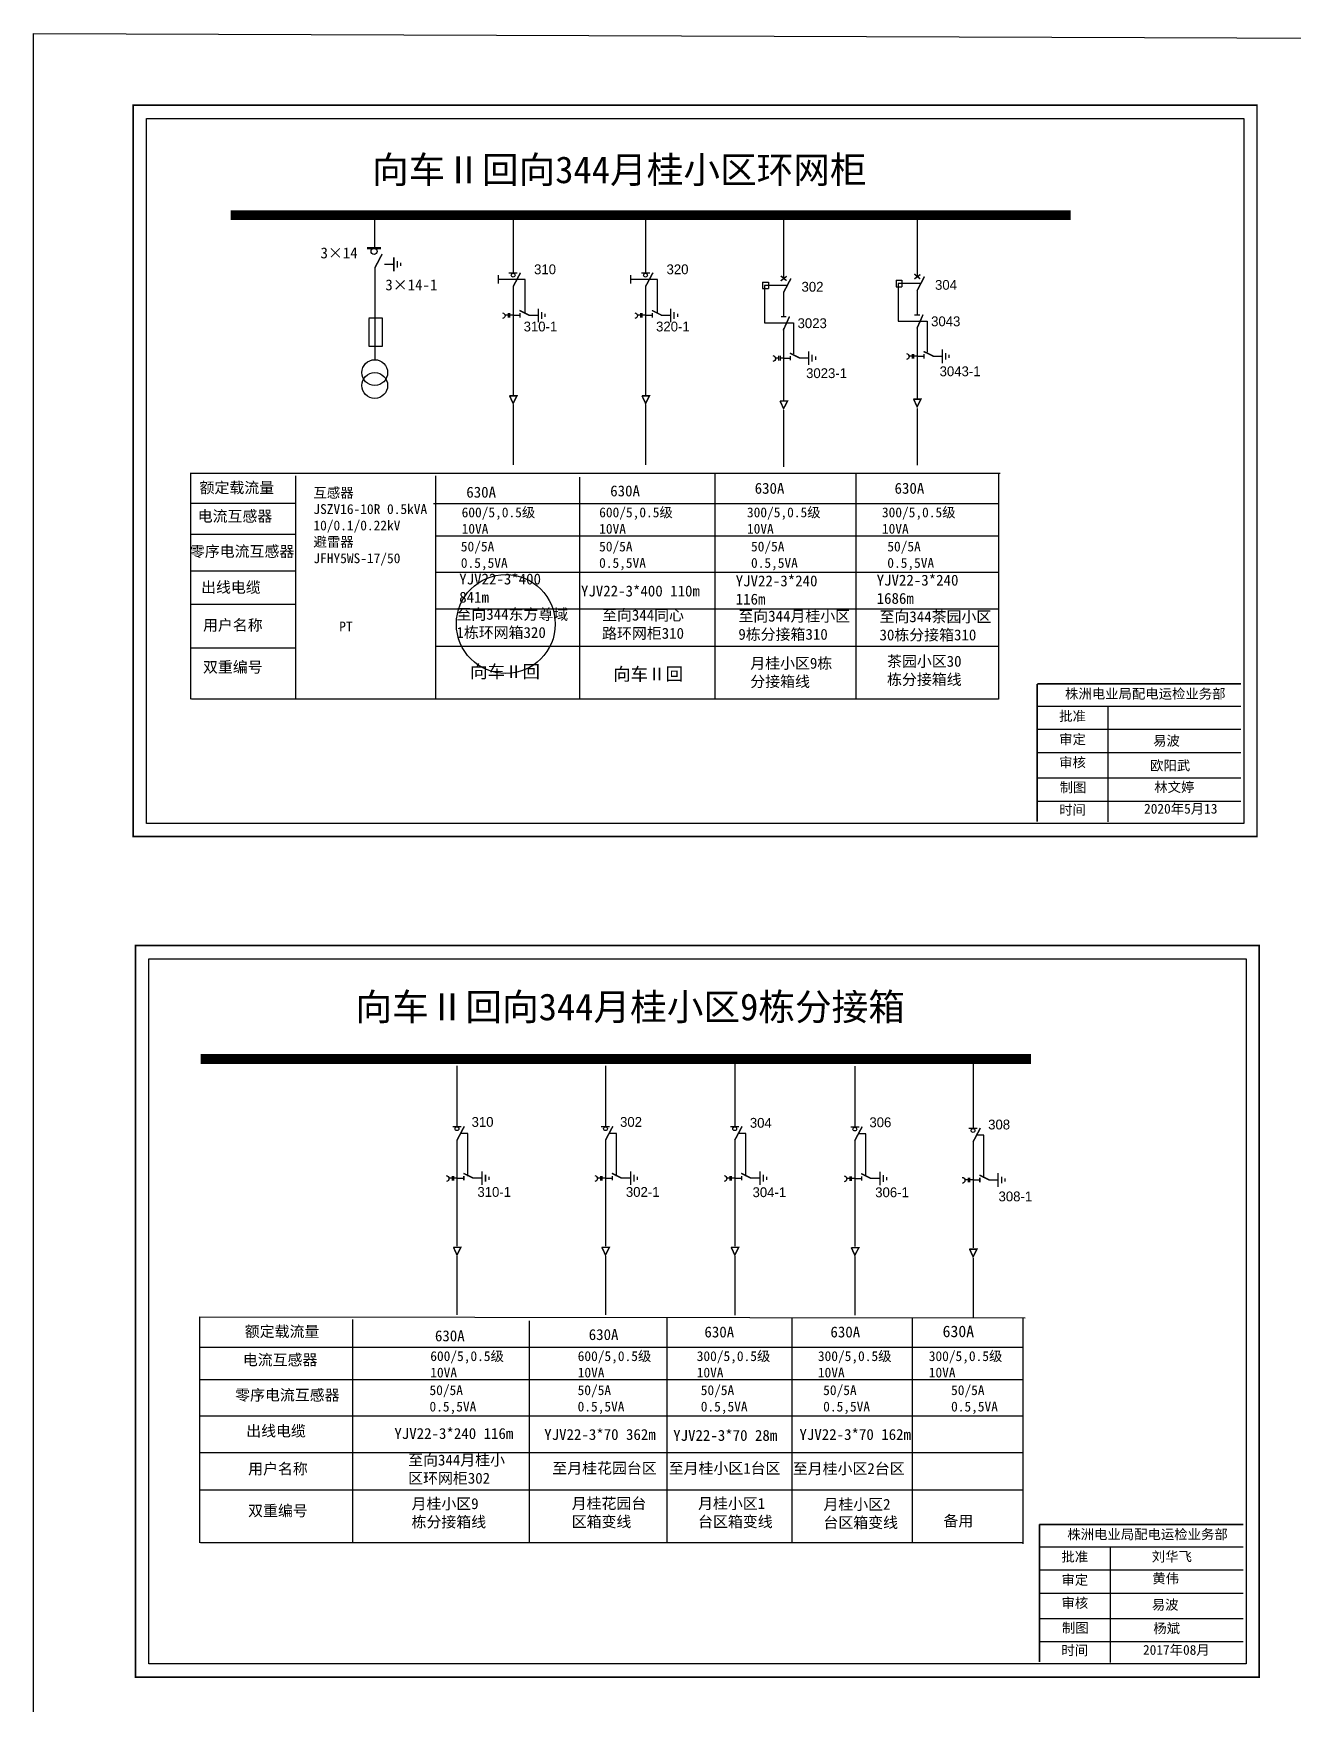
# Model space of a CAD drawing. Extents: x -194 to 379, y -192 to 105.
# Drawn here: x -194.2 to -53.5, y -81.6 to 105.1 of the extents above; entities that cross this region are included whole.
import ezdxf

# ---------------------------------------------------------------- set-up
doc = ezdxf.new("R2010")
doc.units = 0
doc.header["$LTSCALE"] = 0.774411
doc.linetypes.add('ACAD_ISO02W100', pattern=[15, 12, -3])
doc.linetypes.add('CENTER', pattern=[50.8, 31.75, -6.35, 6.35, -6.35])
doc.layers.get('0').update_dxf_attribs({"linetype": 'CONTINUOUS'})
doc.layers.add('2', color=7, linetype='CONTINUOUS')
doc.styles.add('hztxt_txtstyle_0.00_0_0', font='simkai.ttf')
doc.styles.add('hztxt_txtstyle_1.80_0_0', font='', dxfattribs={"height": 1.8, "bigfont": 'hztxt.shx'})
doc.styles.add('hztxt_txtstyle_2.70_0_0', font='simkai.ttf', dxfattribs={"height": 2.7})
doc.styles.add('KaiTi_txtstyle_1.22_0_0', font='simkai.ttf', dxfattribs={"height": 1.220356})
doc.styles.add('SimSun_txtstyle_1.09_0_0', font='', dxfattribs={"height": 1.0944})
doc.styles.get("Standard").update_dxf_attribs({"font": '', "height": 2.5})
doc.styles.add('字体', font='', dxfattribs={"height": 2.5})
doc.styles.get('hztxt_txtstyle_1.80_0_0').set_extended_font_data('hztxt')
doc.styles.get('SimSun_txtstyle_1.09_0_0').set_extended_font_data('SimSun')
doc.styles.get('Standard').set_extended_font_data('SimSun')
doc.styles.get('字体').set_extended_font_data('SimSun')

# ---------------------------------------------------------------- blocks, each defined once
blk = doc.blocks.new('JD')
for points in [[(-2, 0.2), (-2, -0.2), (2, 0.2), (2, -0.2)], [(1, -1.2), (1, -0.8), (-1, -1.2), (-1, -0.8)], [(-0.5, -1.8), (-0.5, -2.2), (0.5, -1.8), (0.5, -2.2)]]:
    blk.add_trace(points)

msp = doc.modelspace()

# ---------------------------------------------------------------- linework, layer by layer
for p, q in [((-194.22, 105.09), (377.11, 102.92)), ((-194.22, -191.91), (-194.22, 105.09)), ((-156.13, 84.78), (-156.13, 81.16)), ((-140.66, 85.07), (-140.66, 78.34)), ((-125.88, 85.07), (-125.88, 78.34)), ((-110.46, 84.76), (-110.46, 77.7)), ((-95.55, 84.97), (-95.55, 77.91)), ((-156.11, 78.92), (-156.11, 68.66)), ((-155.03, 79.33), (-154, 79.33)), ((-140.66, 76.84), (-140.66, 64.63)), ((-125.88, 76.84), (-125.88, 64.63)), ((-112.81, 77.32), (-112.15, 77.32)), ((-112.81, 77.32), (-112.81, 76.59)), ((-112.81, 76.59), (-112.15, 76.59)), ((-112.15, 77.32), (-112.15, 76.59)), ((-97.89, 77.53), (-97.24, 77.53)), ((-97.89, 77.53), (-97.89, 76.8)), ((-97.89, 76.8), (-97.24, 76.8)), ((-97.24, 77.53), (-97.24, 76.8)), ((-110.46, 76.2), (-110.46, 73.48)), ((-95.55, 76.41), (-95.55, 73.69)), ((-140.66, 73.6), (-139.9, 73.6)), ((-138.91, 73.62), (-137.88, 73.62)), ((-125.88, 73.6), (-125.12, 73.6)), ((-124.12, 73.62), (-123.09, 73.62)), ((-110.46, 72.12), (-110.46, 64.08)), ((-95.55, 72.33), (-95.55, 64.29)), ((-110.46, 68.82), (-109.7, 68.82)), ((-108.71, 68.84), (-107.68, 68.84)), ((-95.55, 69.03), (-94.79, 69.03)), ((-93.8, 69.05), (-92.76, 69.05)), ((-164.87, 52.57), (-176.64, 52.57)), ((-164.91, 49.11), (-176.69, 49.11)), ((-164.91, 45.02), (-176.69, 45.02)), ((-164.96, 41.29), (-176.73, 41.29)), ((-164.91, 36.44), (-176.69, 36.44)), ((-146.93, -10.21), (-146.93, -17)), ((-130.35, -10.21), (-130.35, -17)), ((-115.92, -9.5), (-115.92, -17)), ((-102.51, -10.25), (-102.51, -17.03)), ((-89.31, -9.7), (-89.31, -17.19)), ((-146.93, -18.5), (-146.93, -30.37)), ((-130.35, -18.5), (-130.35, -30.37)), ((-115.92, -18.5), (-115.92, -30.37)), ((-102.51, -18.53), (-102.51, -30.4)), ((-89.31, -18.69), (-89.31, -30.56)), ((-146.93, -22.77), (-146.17, -22.77)), ((-145.18, -22.75), (-144.14, -22.75)), ((-130.35, -22.77), (-129.59, -22.77)), ((-128.6, -22.75), (-127.56, -22.75)), ((-115.92, -22.77), (-115.15, -22.77)), ((-114.16, -22.75), (-113.13, -22.75)), ((-102.51, -22.81), (-101.75, -22.81)), ((-100.76, -22.79), (-99.72, -22.79)), ((-89.31, -22.97), (-88.55, -22.97)), ((-87.56, -22.95), (-86.52, -22.95))]:
    msp.add_line(p, q)
at = {"linetype": 'ACAD_ISO02W100'}
for p, q in [((-110.13, 76.94), (-112.6, 76.94)), ((-112.6, 76.94), (-112.6, 72.75)), ((-95.22, 77.15), (-97.68, 77.15)), ((-97.68, 77.15), (-97.68, 72.95)), ((-97.68, 72.95), (-94.43, 72.95)), ((-94.43, 72.95), (-94.43, 69.5)), ((-112.6, 72.75), (-109.35, 72.75)), ((-109.35, 72.75), (-109.35, 69.29))]:
    msp.add_line(p, q, dxfattribs=at)
at = {"linetype": 'CENTER'}
for p, q in [((-140.66, 63.65), (-140.66, 56.9)), ((-125.87, 63.65), (-125.87, 56.9)), ((-110.46, 63), (-110.46, 56.66)), ((-95.55, 63.21), (-95.55, 56.87)), ((-146.93, -31.49), (-146.93, -38.02)), ((-130.35, -31.49), (-130.35, -38.02)), ((-115.91, -31.49), (-115.91, -38.09)), ((-102.5, -31.53), (-102.5, -38.06)), ((-89.3, -31.69), (-89.3, -38.29))]:
    msp.add_line(p, q, dxfattribs=at)
at = {"linetype": 'Continuous'}
for p, q in [((-176.71, 55.96), (-86.27, 55.96)), ((-176.66, 30.72), (-176.66, 55.96)), ((-164.97, 55.69), (-164.97, 30.73)), ((-149.34, 55.69), (-149.34, 30.73)), ((-133.24, 55.52), (-133.24, 30.74)), ((-118.12, 55.91), (-118.12, 30.73)), ((-102.39, 55.91), (-102.39, 30.73)), ((-86.45, 55.89), (-86.45, 30.71)), ((-149.54, 52.59), (-86.45, 52.59)), ((-149.34, 48.96), (-86.45, 48.96)), ((-149.34, 44.91), (-86.45, 44.91)), ((-149.34, 40.81), (-86.45, 40.81)), ((-149.34, 36.64), (-86.45, 36.64)), ((-86.45, 30.72), (-176.58, 30.72)), ((-175.67, -38.27), (-83.47, -38.37)), ((-175.63, -63.51), (-175.63, -38.27)), ((-158.58, -38.55), (-158.58, -63.51)), ((-138.86, -38.71), (-138.86, -63.49)), ((-123.51, -38.32), (-123.51, -63.5)), ((-109.55, -38.32), (-109.55, -63.5)), ((-96.12, -38.34), (-96.12, -63.52)), ((-83.73, -38.42), (-83.73, -63.61)), ((-175.63, -41.64), (-83.73, -41.64)), ((-175.63, -45.27), (-83.73, -45.27)), ((-175.63, -49.32), (-83.73, -49.32)), ((-175.63, -53.42), (-83.73, -53.42)), ((-175.63, -57.6), (-83.73, -57.6)), ((-83.73, -63.51), (-175.55, -63.51))]:
    msp.add_line(p, q, dxfattribs=at)
at = {"color": 7, "linetype": 'Continuous'}
for p, q in [((-82.14, 29.95), (-59.39, 29.95)), ((-74.24, 29.95), (-74.24, 17.02)), ((-82.14, 27.36), (-59.39, 27.36)), ((-82.14, 24.76), (-59.39, 24.76)), ((-82.14, 21.94), (-59.39, 21.94)), ((-82.14, 19.35), (-59.39, 19.35)), ((-81.89, -63.93), (-59.14, -63.93)), ((-73.99, -63.93), (-73.99, -76.86)), ((-81.89, -66.52), (-59.14, -66.52)), ((-81.89, -69.11), (-59.14, -69.11)), ((-81.89, -71.94), (-59.14, -71.94)), ((-81.89, -74.53), (-59.14, -74.53))]:
    msp.add_line(p, q, dxfattribs=at)
at = {"color": 7, "linetype": 'Continuous', "const_width": 0.182}
for points in [[(-183.08, 97.08), (-57.6, 97.08), (-57.6, 15.38), (-183.08, 15.38)], [(-182.83, 3.2), (-57.35, 3.2), (-57.35, -78.5), (-182.83, -78.5)]]:
    msp.add_lwpolyline(points, close=True, dxfattribs=at)
at = {"color": 7, "linetype": 'Continuous'}
for points in [[(-181.6, 95.6), (-59.07, 95.6), (-59.07, 16.85), (-181.6, 16.85)], [(-181.35, 1.72), (-58.82, 1.72), (-58.82, -77.03), (-181.35, -77.03)]]:
    msp.add_lwpolyline(points, close=True, dxfattribs=at)
for points, const_width in [([(-172.2, 84.78), (-78.39, 84.78)], 1.1), ([(-156.96, 81.11), (-155.42, 81.11)], 0.261), ([(-156.11, 78.88), (-155.29, 80.44)], 0.165), ([(-141.15, 78.32), (-140.18, 78.32)], 0.165), ([(-140.66, 76.8), (-139.84, 78.36)], 0.165), ([(-126.36, 78.32), (-125.39, 78.32)], 0.165), ([(-125.88, 76.8), (-125.05, 78.36)], 0.165), ([(-110.78, 77.45), (-110.11, 77.96)], 0.165), ([(-110.77, 78), (-110.13, 77.47)], 0.165), ([(-110.46, 76.16), (-109.64, 77.72)], 0.165), ([(-95.86, 77.66), (-95.19, 78.16)], 0.165), ([(-95.86, 78.21), (-95.21, 77.67)], 0.165), ([(-95.55, 76.37), (-94.73, 77.93)], 0.165), ([(-139.95, 74.15), (-138.85, 73.6)], 0.165), ([(-139.9, 73.86), (-139.9, 73.35)], 0.165), ([(-125.16, 74.15), (-124.06, 73.6)], 0.165), ([(-125.12, 73.86), (-125.12, 73.35)], 0.165), ([(-110.76, 73.44), (-110.15, 73.44)], 0.165), ([(-110.5, 71.92), (-109.8, 73.47)], 0.165), ([(-95.85, 73.64), (-95.24, 73.64)], 0.165), ([(-95.58, 72.12), (-94.89, 73.68)], 0.165), ([(-109.75, 69.37), (-108.65, 68.82)], 0.165), ([(-109.7, 69.07), (-109.7, 68.56)], 0.165), ([(-94.83, 69.57), (-93.73, 69.03)], 0.165), ([(-94.79, 69.28), (-94.79, 68.77)], 0.165), ([(-141.07, 64.61), (-140.23, 64.61), (-140.66, 63.76), (-141.06, 64.62)], 0.165), ([(-126.28, 64.61), (-125.44, 64.61), (-125.87, 63.76), (-126.27, 64.62)], 0.165), ([(-110.87, 64.03), (-110.03, 64.03), (-110.46, 63.18), (-110.86, 64.05)], 0.165), ([(-95.96, 64.24), (-95.12, 64.24), (-95.55, 63.39), (-95.95, 64.25)], 0.165), ([(-175.54, -9.46), (-82.82, -9.46)], 1.1), ([(-147.42, -17.02), (-146.44, -17.02)], 0.165), ([(-146.93, -18.54), (-146.11, -16.98)], 0.165), ([(-130.84, -17.02), (-129.87, -17.02)], 0.165), ([(-130.35, -18.54), (-129.53, -16.98)], 0.165), ([(-116.4, -17.02), (-115.43, -17.02)], 0.165), ([(-115.92, -18.54), (-115.09, -16.98)], 0.165), ([(-102.99, -17.05), (-102.02, -17.05)], 0.165), ([(-102.51, -18.57), (-101.68, -17.01)], 0.165), ([(-89.8, -17.21), (-88.82, -17.21)], 0.165), ([(-89.31, -18.73), (-88.49, -17.17)], 0.165), ([(-146.21, -22.23), (-145.11, -22.77)], 0.165), ([(-129.63, -22.23), (-128.54, -22.77)], 0.165), ([(-115.2, -22.23), (-114.1, -22.77)], 0.165), ([(-101.79, -22.26), (-100.69, -22.81)], 0.165), ([(-88.59, -22.42), (-87.49, -22.97)], 0.165), ([(-146.17, -22.52), (-146.17, -23.03)], 0.165), ([(-129.59, -22.52), (-129.59, -23.03)], 0.165), ([(-115.15, -22.52), (-115.15, -23.03)], 0.165), ([(-101.75, -22.56), (-101.75, -23.06)], 0.165), ([(-88.55, -22.72), (-88.55, -23.22)], 0.165), ([(-147.33, -30.5), (-146.5, -30.5), (-146.93, -31.35), (-147.32, -30.49)], 0.165), ([(-130.76, -30.5), (-129.92, -30.5), (-130.35, -31.35), (-130.75, -30.49)], 0.165), ([(-116.32, -30.5), (-115.48, -30.5), (-115.91, -31.35), (-116.31, -30.49)], 0.165), ([(-102.91, -30.54), (-102.07, -30.54), (-102.5, -31.39), (-102.9, -30.52)], 0.165), ([(-89.71, -30.7), (-88.88, -30.7), (-89.3, -31.55), (-89.7, -30.68)], 0.165)]:
    msp.add_lwpolyline(points, dxfattribs=dict(const_width=const_width))
for points in [[(-142.33, 78.07), (-142.33, 77.16)], [(-127.54, 78.07), (-127.54, 77.16)], [(-156.77, 73.24), (-156.77, 70.16), (-155.24, 70.16), (-155.24, 73.28), (-156.77, 73.28)], [(-141.22, 73.61), (-141.57, 73.61)], [(-141.22, 73.84), (-141.22, 73.34)], [(-141.06, 73.84), (-141.06, 73.34)], [(-140.67, 73.61), (-141.06, 73.61)], [(-126.43, 73.61), (-126.78, 73.61)], [(-126.43, 73.84), (-126.43, 73.34)], [(-126.28, 73.84), (-126.28, 73.34)], [(-125.88, 73.61), (-126.28, 73.61)], [(-96.1, 69.26), (-96.1, 68.76)], [(-95.95, 69.26), (-95.95, 68.76)], [(-111.02, 68.82), (-111.36, 68.82)], [(-111.02, 69.06), (-111.02, 68.56)], [(-110.86, 69.06), (-110.86, 68.56)], [(-110.47, 68.82), (-110.86, 68.82)], [(-96.1, 69.03), (-96.45, 69.03)], [(-95.55, 69.03), (-95.95, 69.03)], [(-147.48, -22.77), (-147.83, -22.77)], [(-147.48, -22.53), (-147.48, -23.04)], [(-147.33, -22.53), (-147.33, -23.04)], [(-146.93, -22.77), (-147.33, -22.77)], [(-130.91, -22.77), (-131.25, -22.77)], [(-130.91, -22.53), (-130.91, -23.04)], [(-130.75, -22.53), (-130.75, -23.04)], [(-130.35, -22.77), (-130.75, -22.77)], [(-116.47, -22.77), (-116.82, -22.77)], [(-116.47, -22.53), (-116.47, -23.04)], [(-116.32, -22.53), (-116.32, -23.04)], [(-115.92, -22.77), (-116.32, -22.77)], [(-103.06, -22.8), (-103.41, -22.8)], [(-103.06, -22.57), (-103.06, -23.07)], [(-102.91, -22.57), (-102.91, -23.07)], [(-102.51, -22.8), (-102.91, -22.8)], [(-89.86, -22.96), (-90.21, -22.96)], [(-89.86, -22.73), (-89.86, -23.23)], [(-89.71, -22.73), (-89.71, -23.23)], [(-89.31, -22.96), (-89.71, -22.96)]]:
    msp.add_lwpolyline(points)
at = {"linetype": 'ACAD_ISO02W100'}
for points in [[(-139.31, 73.86), (-139.31, 77.61), (-142.33, 77.61)], [(-124.53, 73.86), (-124.53, 77.61), (-127.54, 77.61)], [(-145.71, -22.53), (-145.71, -17.78), (-146.53, -17.78)], [(-129.13, -22.53), (-129.13, -17.78), (-129.95, -17.78)], [(-114.69, -22.53), (-114.69, -17.78), (-115.51, -17.78)], [(-101.28, -22.56), (-101.28, -17.81), (-102.11, -17.81)], [(-88.09, -22.72), (-88.09, -17.97), (-88.91, -17.97)]]:
    msp.add_lwpolyline(points, dxfattribs=at)
for points in [[(-141.86, 73.89, -0.877934), (-141.85, 73.23)], [(-127.07, 73.89, -0.877934), (-127.06, 73.23)], [(-111.66, 69.11, -0.877934), (-111.65, 68.44)], [(-96.75, 69.32, -0.877934), (-96.73, 68.65)], [(-148.13, -22.48, -0.877934), (-148.11, -23.15)], [(-131.55, -22.48, -0.877934), (-131.54, -23.15)], [(-117.11, -22.48, -0.877934), (-117.1, -23.15)], [(-103.7, -22.52, -0.877934), (-103.69, -23.19)], [(-90.51, -22.68, -0.877934), (-90.49, -23.35)]]:
    msp.add_lwpolyline(points, format="xyb")
at = {"color": 7, "linetype": 'Continuous', "const_width": 0.182}
for points in [[(-82.14, 32.43), (-82.15, 17.06)], [(-82.14, 32.43), (-59.39, 32.43)], [(-81.89, -61.45), (-81.9, -76.82)], [(-81.89, -61.45), (-59.14, -61.45)]]:
    msp.add_lwpolyline(points, dxfattribs=at)
for centre, radius in [((-156.19, 80.74), 0.335), ((-140.66, 78.09), 0.211), ((-125.88, 78.09), 0.211), ((-146.93, -17.25), 0.211), ((-130.35, -17.25), 0.211), ((-115.92, -17.25), 0.211), ((-102.51, -17.29), 0.211), ((-89.31, -17.45), 0.211)]:
    msp.add_circle(centre, radius)
at = {"color": 1, "linetype": 'Continuous'}
msp.add_circle((-141.48, 39.12), 5.52, dxfattribs=at)
at = {"layer": '2', "color": 0}
for centre in [(-156.11, 67.2), (-156.11, 65.76)]:
    msp.add_circle(centre, 1.44, dxfattribs=at)

# ---------------------------------------------------------------- block references
at = {"zscale": 0.3844120780054647, "rotation": 90}
for p, xscale, yscale in [((-153.98, 79.3), 0.3844120780053801, 0.3844120780053801), ((-137.86, 73.59), 0.3844120780053801, 0.3844120780053801), ((-123.07, 73.59), 0.3844120780053801, 0.3844120780053801), ((-107.66, 68.81), 0.3844120780053801, 0.3844120780053801), ((-92.75, 69.02), 0.3844120780053801, 0.3844120780053801), ((-144.13, -22.78), 0.3844120780054396, 0.3844120780054396), ((-127.55, -22.78), 0.3844120780054396, 0.3844120780054396), ((-113.11, -22.78), 0.3844120780054396, 0.3844120780054396), ((-99.71, -22.82), 0.3844120780054396, 0.3844120780054396), ((-86.51, -22.98), 0.3844120780054396, 0.3844120780054396)]:
    msp.add_blockref('JD', p, dxfattribs=dict(at, xscale=xscale, yscale=yscale))

# ---------------------------------------------------------------- texts
at = {"linetype": 'Continuous', "style": 'hztxt_txtstyle_2.70_0_0'}
for s, p in [('3×14', (-162.17, 79.96)), ('3×14-1', (-154.93, 76.39))]:
    msp.add_text(s, height=1.22, dxfattribs=at).set_placement(p)
at = {"style": 'hztxt_txtstyle_1.80_0_0'}
for s, p in [('310', (-138.32, 78.19)), ('320', (-123.53, 78.19)), ('302', (-108.46, 76.24)), ('304', (-93.55, 76.45)), ('310-1', (-139.49, 71.8)), ('320-1', (-124.7, 71.8)), ('3023', (-108.9, 72.17)), ('3043', (-93.99, 72.38)), ('3023-1', (-107.95, 66.59)), ('3043-1', (-93.04, 66.8)), ('310', (-145.3, -17.04)), ('302', (-128.72, -17.04)), ('304', (-114.23, -17.14)), ('306', (-100.88, -17.08)), ('308', (-87.62, -17.33)), ('310-1', (-144.65, -24.86)), ('302-1', (-128.07, -24.86)), ('304-1', (-113.93, -24.89)), ('306-1', (-100.23, -24.9)), ('308-1', (-86.46, -25.36))]:
    msp.add_text(s, height=1.098, dxfattribs=at).set_placement(p)
at = {"color": 7, "linetype": 'Continuous', "attachment_point": 1}
for s, insert, char_height, width, style in [('{\\C0;向车Ⅱ回向344月桂小区环网柜}', (-156.42, 91.36), 3, 80.4201, '字体'), ('株洲电业局配电运检业务部', (-79.03, 31.88), 1.0944, 29.9201, '字体'), ('{\\fKaiTi_GB2312|b0|i0|c134|p49;批准}', (-79.69, 29.38), 1.0944, 8.5588, '字体'), ('\\f\uffbfﾬￌﾣﾤ_GB2312|b0|i0|c134|p49;审定', (-79.69, 26.79), 1.0944, 8.5588, '字体'), ('易波', (-69.2, 26.63), 1.094, 8.5588, '字体'), ('\\f\uffbfﾬￌﾣﾤ_GB2312|b0|i0|c134|p49;审核', (-79.69, 24.21), 1.0944, 8.5588, '字体'), ('欧阳武', (-69.54, 23.87), 1.094, 8.5588, 'SimSun_txtstyle_1.09_0_0'), ('\\f\uffbfﾬￌﾣﾤ_GB2312|b0|i0|c134|p49;制图', (-79.64, 21.43), 1.0944, 8.5588, '字体'), ('林文婷', (-69.07, 21.45), 1.094, 8.5588, 'SimSun_txtstyle_1.09_0_0'), ('\\f\uffbfﾬￌﾣﾤ_GB2312|b0|i0|c134|p49;时间', (-79.69, 18.92), 1.0944, 8.5588, '字体'), ('2020年5月13', (-70.21, 19.04), 1.094, 16.0081, 'SimSun_txtstyle_1.09_0_0'), ('{\\C0;向车Ⅱ回向344月桂小区9栋分接箱}', (-158.27, -2.14), 3, 80.4201, '字体'), ('株洲电业局配电运检业务部', (-78.78, -62), 1.0944, 29.9201, '字体'), ('{\\fKaiTi_GB2312|b0|i0|c134|p49;批准}', (-79.44, -64.5), 1.0944, 8.5588, '字体'), ('刘华飞', (-69.35, -64.49), 1.094, 8.5588, '字体'), ('\\f\uffbfﾬￌﾣﾤ_GB2312|b0|i0|c134|p49;审定', (-79.44, -67.09), 1.0944, 8.5588, '字体'), ('黄伟', (-69.29, -66.93), 1.094, 8.5588, '字体'), ('\\f\uffbfﾬￌﾣﾤ_GB2312|b0|i0|c134|p49;审核', (-79.44, -69.67), 1.0944, 8.5588, '字体'), ('易波', (-69.35, -69.87), 1.094, 8.5588, '字体'), ('\\f\uffbfﾬￌﾣﾤ_GB2312|b0|i0|c134|p49;制图', (-79.38, -72.45), 1.0944, 8.5588, '字体'), ('{\\fSimSun|b0|i0|c134|p2;杨斌}', (-69.18, -72.5), 1.0944, 8.5588, '字体'), ('\\f\uffbfﾬￌﾣﾤ_GB2312|b0|i0|c134|p49;时间', (-79.44, -74.96), 1.0944, 8.5588, '字体'), ('2017年08月', (-70.33, -74.91), 1.094, 16.0081, '字体')]:
    msp.add_mtext(s, dxfattribs=dict(at, insert=insert, char_height=char_height, width=width, style=style))
at = {"linetype": 'Continuous', "attachment_point": 1}
for s, insert, char_height, width, style in [('{\\fSimSun|b0|i0|c134|p2;额定载流量}', (-175.67, 54.96), 1.2204, 19.6738, 'hztxt_txtstyle_2.70_0_0'), ('\\A1;{\\fSimSun|b0|i0|c134|p2;互感器\\PJSZV16-10R 0.5kVA\\P10/0.1/0.22kV\\P避雷器\\PJFHY5WS-17/50}', (-162.96, 54.34), 1.0983, 20.2524, 'hztxt_txtstyle_2.70_0_0'), ('{\\fSimSun|b0|i0|c134|p2;630A}', (-145.89, 54.46), 1.2204, 19.6738, 'hztxt_txtstyle_2.70_0_0'), ('{\\fSimSun|b0|i0|c134|p2;630A}', (-129.82, 54.6), 1.2204, 19.6738, 'hztxt_txtstyle_2.70_0_0'), ('{\\fSimSun|b0|i0|c134|p2;630A}', (-113.69, 54.89), 1.2204, 19.6738, 'hztxt_txtstyle_2.70_0_0'), ('{\\fSimSun|b0|i0|c134|p2;630A}', (-98.07, 54.89), 1.2204, 19.6738, 'hztxt_txtstyle_2.70_0_0'), ('\\A1;{\\fSimSun|b0|i0|c134|p2;600/5,0.5级\\P10VA}', (-146.41, 52.14), 1.0983, 20.2524, 'hztxt_txtstyle_2.70_0_0'), ('\\A1;{\\fSimSun|b0|i0|c134|p2;600/5,0.5级\\P10VA}', (-131.05, 52.14), 1.0983, 20.2524, 'hztxt_txtstyle_2.70_0_0'), ('\\A1;{\\fSimSun|b0|i0|c134|p2;300/5,0.5级\\P10VA}', (-114.55, 52.14), 1.0983, 20.2524, 'hztxt_txtstyle_2.70_0_0'), ('\\A1;{\\fSimSun|b0|i0|c134|p2;300/5,0.5级\\P10VA}', (-99.48, 52.14), 1.0983, 20.2524, 'hztxt_txtstyle_2.70_0_0'), ('{\\fSimSun|b0|i0|c134|p2;电流互感器}', (-175.88, 51.78), 1.2204, 19.6738, 'hztxt_txtstyle_2.70_0_0'), ('{\\fSimSun|b0|i0|c134|p2;零序电流互感器}', (-176.75, 47.85), 1.2204, 19.6738, 'hztxt_txtstyle_2.70_0_0'), ('{\\fSimSun|b0|i0|c134|p2;50/5A\\P0.5,5VA}', (-146.5, 48.33), 1.0983, 19.6738, 'hztxt_txtstyle_2.70_0_0'), ('{\\fSimSun|b0|i0|c134|p2;50/5A\\P0.5,5VA}', (-131.06, 48.33), 1.0983, 19.6738, 'hztxt_txtstyle_2.70_0_0'), ('{\\fSimSun|b0|i0|c134|p2;50/5A\\P0.5,5VA}', (-114.1, 48.33), 1.0983, 19.6738, 'hztxt_txtstyle_2.70_0_0'), ('{\\fSimSun|b0|i0|c134|p2;50/5A\\P0.5,5VA}', (-98.88, 48.33), 1.0983, 19.6738, 'hztxt_txtstyle_2.70_0_0'), ('YJV22-3*400\\P841m', (-146.68, 44.76), 1.2204, 19.6738, 'hztxt_txtstyle_2.70_0_0'), ('{\\fSimSun|b0|i0|c134|p2;出线电缆}', (-175.5, 43.84), 1.2204, 19.6738, 'hztxt_txtstyle_2.70_0_0'), ('YJV22-3*400 110m', (-133.09, 43.42), 1.2204, 19.6738, 'hztxt_txtstyle_2.70_0_0'), ('YJV22-3*240\\P116m', (-115.81, 44.55), 1.2204, 19.6738, 'hztxt_txtstyle_2.70_0_0'), ('YJV22-3*240\\P1686m', (-100.07, 44.63), 1.2204, 19.6738, 'hztxt_txtstyle_2.70_0_0'), ('{\\fSimSun|b0|i0|c134|p2;用户名称}', (-175.29, 39.61), 1.2204, 19.6738, 'hztxt_txtstyle_2.70_0_0'), ('{\\fSimSun|b0|i0|c134|p2;PT}', (-160.08, 39.39), 1.1026, 8.5785, 'hztxt_txtstyle_0.00_0_0'), ('至向344东方尊域1栋环网箱320', (-146.99, 40.82), 1.2204, 13.0638, 'KaiTi_txtstyle_1.22_0_0'), ('{\\fSimSun|b0|i0|c134|p2;至向344同心路环网柜310}', (-130.73, 40.73), 1.2204, 10.5639, 'hztxt_txtstyle_2.70_0_0'), ('{\\fSimSun|b0|i0|c134|p2;至向344月桂小区9栋分接箱310}', (-115.51, 40.62), 1.2204, 12.5401, 'hztxt_txtstyle_2.70_0_0'), ('{\\fSimSun|b0|i0|c134|p2;至向344茶园小区30栋分接箱310}', (-99.75, 40.55), 1.2204, 13.4059, 'hztxt_txtstyle_2.70_0_0'), ('{\\fSimSun|b0|i0|c134|p2;月桂小区9栋分接箱线}', (-114.18, 35.35), 1.2204, 9.213, 'hztxt_txtstyle_2.70_0_0'), ('{\\fSimSun|b0|i0|c134|p2;茶园小区30栋分接箱线}', (-98.91, 35.57), 1.2204, 9.5928, 'hztxt_txtstyle_2.70_0_0'), ('{\\fSimSun|b0|i0|c134|p2;双重编号}', (-175.29, 34.93), 1.2204, 19.6738, 'hztxt_txtstyle_2.70_0_0'), ('{\\fSimSun|b0|i0|c134|p2;额定载流量}', (-170.62, -39.28), 1.2204, 19.6738, 'hztxt_txtstyle_2.70_0_0'), ('{\\fSimSun|b0|i0|c134|p2;630A}', (-149.39, -39.77), 1.2204, 19.6738, 'hztxt_txtstyle_2.70_0_0'), ('{\\fSimSun|b0|i0|c134|p2;630A}', (-132.22, -39.63), 1.2204, 19.6738, 'hztxt_txtstyle_2.70_0_0'), ('{\\fSimSun|b0|i0|c134|p2;630A}', (-119.3, -39.34), 1.2204, 19.6738, 'hztxt_txtstyle_2.70_0_0'), ('{\\fSimSun|b0|i0|c134|p2;630A}', (-105.23, -39.34), 1.2204, 19.6738, 'hztxt_txtstyle_2.70_0_0'), ('{\\fSimSun|b0|i0|c134|p2;630A}', (-92.71, -39.24), 1.2933, 10.3994, 'hztxt_txtstyle_0.00_0_0'), ('{\\fSimSun|b0|i0|c134|p2;电流互感器}', (-170.84, -42.45), 1.2204, 19.6738, 'hztxt_txtstyle_2.70_0_0'), ('\\A1;{\\fSimSun|b0|i0|c134|p2;600/5,0.5级\\P10VA}', (-149.91, -42.1), 1.0983, 20.2524, 'hztxt_txtstyle_2.70_0_0'), ('\\A1;{\\fSimSun|b0|i0|c134|p2;600/5,0.5级\\P10VA}', (-133.45, -42.1), 1.0983, 20.2524, 'hztxt_txtstyle_2.70_0_0'), ('\\A1;{\\fSimSun|b0|i0|c134|p2;300/5,0.5级\\P10VA}', (-120.16, -42.1), 1.0983, 20.2524, 'hztxt_txtstyle_2.70_0_0'), ('\\A1;{\\fSimSun|b0|i0|c134|p2;300/5,0.5级\\P10VA}', (-106.63, -42.1), 1.0983, 20.2524, 'hztxt_txtstyle_2.70_0_0'), ('\\A1;{\\fSimSun|b0|i0|c134|p2;300/5,0.5级\\P10VA}', (-94.25, -42.1), 1.0983, 20.2524, 'hztxt_txtstyle_2.70_0_0'), ('{\\fSimSun|b0|i0|c134|p2;零序电流互感器}', (-171.7, -46.38), 1.2204, 19.6738, 'hztxt_txtstyle_2.70_0_0'), ('{\\fSimSun|b0|i0|c134|p2;50/5A\\P0.5,5VA}', (-150, -45.9), 1.0983, 19.6738, 'hztxt_txtstyle_2.70_0_0'), ('{\\fSimSun|b0|i0|c134|p2;50/5A\\P0.5,5VA}', (-133.46, -45.9), 1.0983, 19.6738, 'hztxt_txtstyle_2.70_0_0'), ('{\\fSimSun|b0|i0|c134|p2;50/5A\\P0.5,5VA}', (-119.71, -45.9), 1.0983, 19.6738, 'hztxt_txtstyle_2.70_0_0'), ('{\\fSimSun|b0|i0|c134|p2;50/5A\\P0.5,5VA}', (-106.04, -45.9), 1.0983, 19.6738, 'hztxt_txtstyle_2.70_0_0'), ('{\\fSimSun|b0|i0|c134|p2;50/5A\\P0.5,5VA}', (-91.76, -45.9), 1.0983, 19.6738, 'hztxt_txtstyle_2.70_0_0'), ('{\\fSimSun|b0|i0|c134|p2;出线电缆}', (-170.46, -50.39), 1.2204, 19.6738, 'hztxt_txtstyle_2.70_0_0'), ('{\\fSimSun|b0|i0|c134|p2;YJV22-3*240 116m}', (-153.92, -50.68), 1.2204, 19.6738, 'hztxt_txtstyle_2.70_0_0'), ('{\\fSimSun|b0|i0|c134|p2;YJV22-3*70 362m}', (-137.19, -50.79), 1.2204, 22.2118, 'hztxt_txtstyle_2.70_0_0'), ('{\\fSimSun|b0|i0|c134|p2;YJV22-3*70 28m}', (-122.79, -50.89), 1.2204, 19.6738, 'hztxt_txtstyle_2.70_0_0'), ('{\\fSimSun|b0|i0|c134|p2;YJV22-3*70 162m}', (-108.69, -50.79), 1.2204, 19.6738, 'hztxt_txtstyle_2.70_0_0'), ('{\\fSimSun|b0|i0|c134|p2;至向344月桂小区环网柜302}', (-152.38, -53.64), 1.2204, 11.3395, 'hztxt_txtstyle_2.70_0_0'), ('{\\fSimSun|b0|i0|c134|p2;用户名称}', (-170.25, -54.62), 1.2204, 19.6738, 'hztxt_txtstyle_2.70_0_0'), ('{\\fSimSun|b0|i0|c134|p2;至月桂花园台区}', (-136.28, -54.55), 1.2204, 17.9362, 'hztxt_txtstyle_2.70_0_0'), ('{\\fSimSun|b0|i0|c134|p2;至月桂小区1台区}', (-123.29, -54.57), 1.2204, 17.9362, 'hztxt_txtstyle_2.70_0_0'), ('{\\fSimSun|b0|i0|c134|p2;至月桂小区2台区}', (-109.43, -54.6), 1.2204, 17.9362, 'hztxt_txtstyle_2.70_0_0'), ('{\\fSimSun|b0|i0|c134|p2;双重编号}', (-170.25, -59.3), 1.2204, 19.6738, 'hztxt_txtstyle_2.70_0_0'), ('{\\fSimSun|b0|i0|c134|p2;月桂小区9栋分接箱线}', (-152, -58.52), 1.2204, 8.6799, 'hztxt_txtstyle_2.70_0_0'), ('{\\fSimSun|b0|i0|c134|p2;月桂花园台区箱变线}', (-134.12, -58.49), 1.2204, 8.6669, 'hztxt_txtstyle_2.70_0_0'), ('{\\fSimSun|b0|i0|c134|p2;月桂小区1台区箱变线}', (-120.01, -58.49), 1.2204, 8.9634, 'hztxt_txtstyle_2.70_0_0'), ('{\\fSimSun|b0|i0|c134|p2;月桂小区2台区箱变线}', (-106.01, -58.59), 1.2204, 8.6669, 'hztxt_txtstyle_2.70_0_0'), ('{\\fSimSun|b0|i0|c134|p2;备用}', (-92.61, -60.44), 1.2204, 19.6738, 'hztxt_txtstyle_2.70_0_0')]:
    msp.add_mtext(s, dxfattribs=dict(at, insert=insert, char_height=char_height, width=width, style=style))
at = {"char_height": 1.43, "width": 17.776, "attachment_point": 1}
for insert in [(-145.47, 34.52), (-129.49, 34.25)]:
    msp.add_mtext('向车Ⅱ回', dxfattribs=dict(at, insert=insert))

doc.saveas('drawing.dxf')
